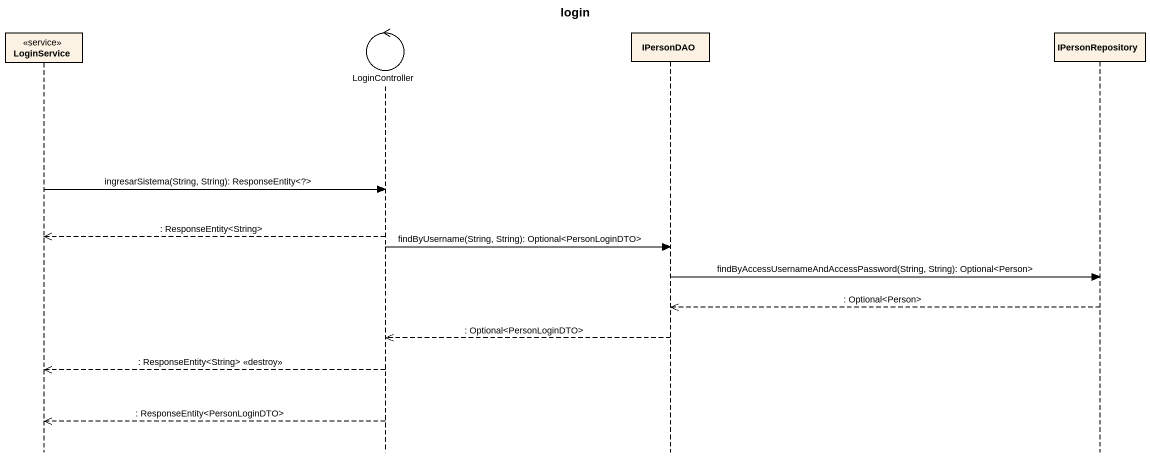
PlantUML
@startuml
title login
hide footbox
participant LoginService <<service>>
control LoginController
participant IPersonDAO
participant IPersonRepository

LoginService -> LoginController : ingresarSistema(String, String): ResponseEntity<?>
LoginController -->> LoginService : : ResponseEntity<String>
LoginController -> IPersonDAO : findByUsername(String, String): Optional<PersonLoginDTO>
IPersonDAO -> IPersonRepository : findByAccessUsernameAndAccessPassword(String, String): Optional<Person>
IPersonRepository -->> IPersonDAO : : Optional<Person>
IPersonDAO -->> LoginController : : Optional<PersonLoginDTO>
LoginController -->> LoginService : : ResponseEntity<String> <<destroy>>
LoginController -->> LoginService : : ResponseEntity<PersonLoginDTO>
@enduml
